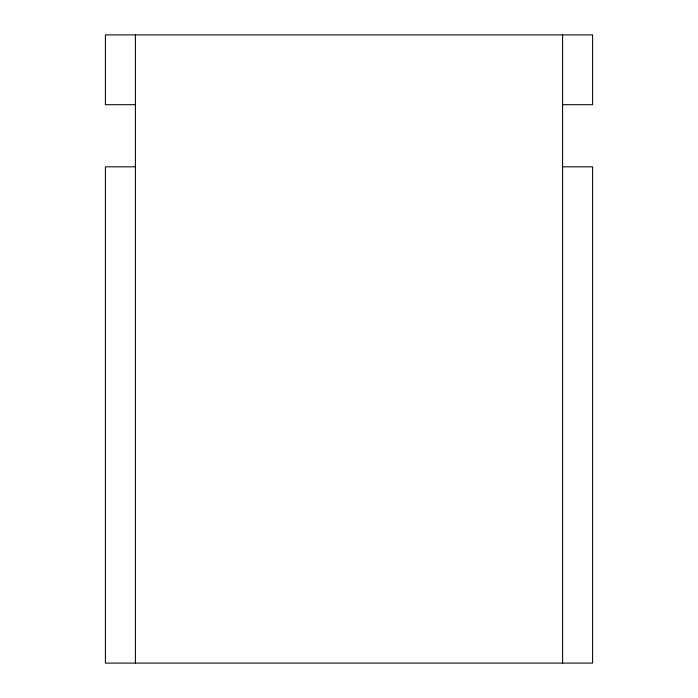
<?xml version="1.0" encoding="UTF-8"?>
<svg xmlns="http://www.w3.org/2000/svg" width="698" height="698" viewBox="0 0 698 698"><rect width="100%" height="100%" fill="white"/><g stroke="black" fill="none" stroke-linecap="round" stroke-linejoin="round"><path stroke-width="1.05" d="M135.412 104.7L105.398 104.7L105.398 34.9L592.602 34.9L592.602 104.7L562.588 104.7M135.412 166.822L105.398 166.822L105.398 663.1L592.602 663.1L592.602 166.822L562.588 166.822M562.588 34.9L562.588 663.1M135.412 34.9L135.412 663.1"/></g></svg>
